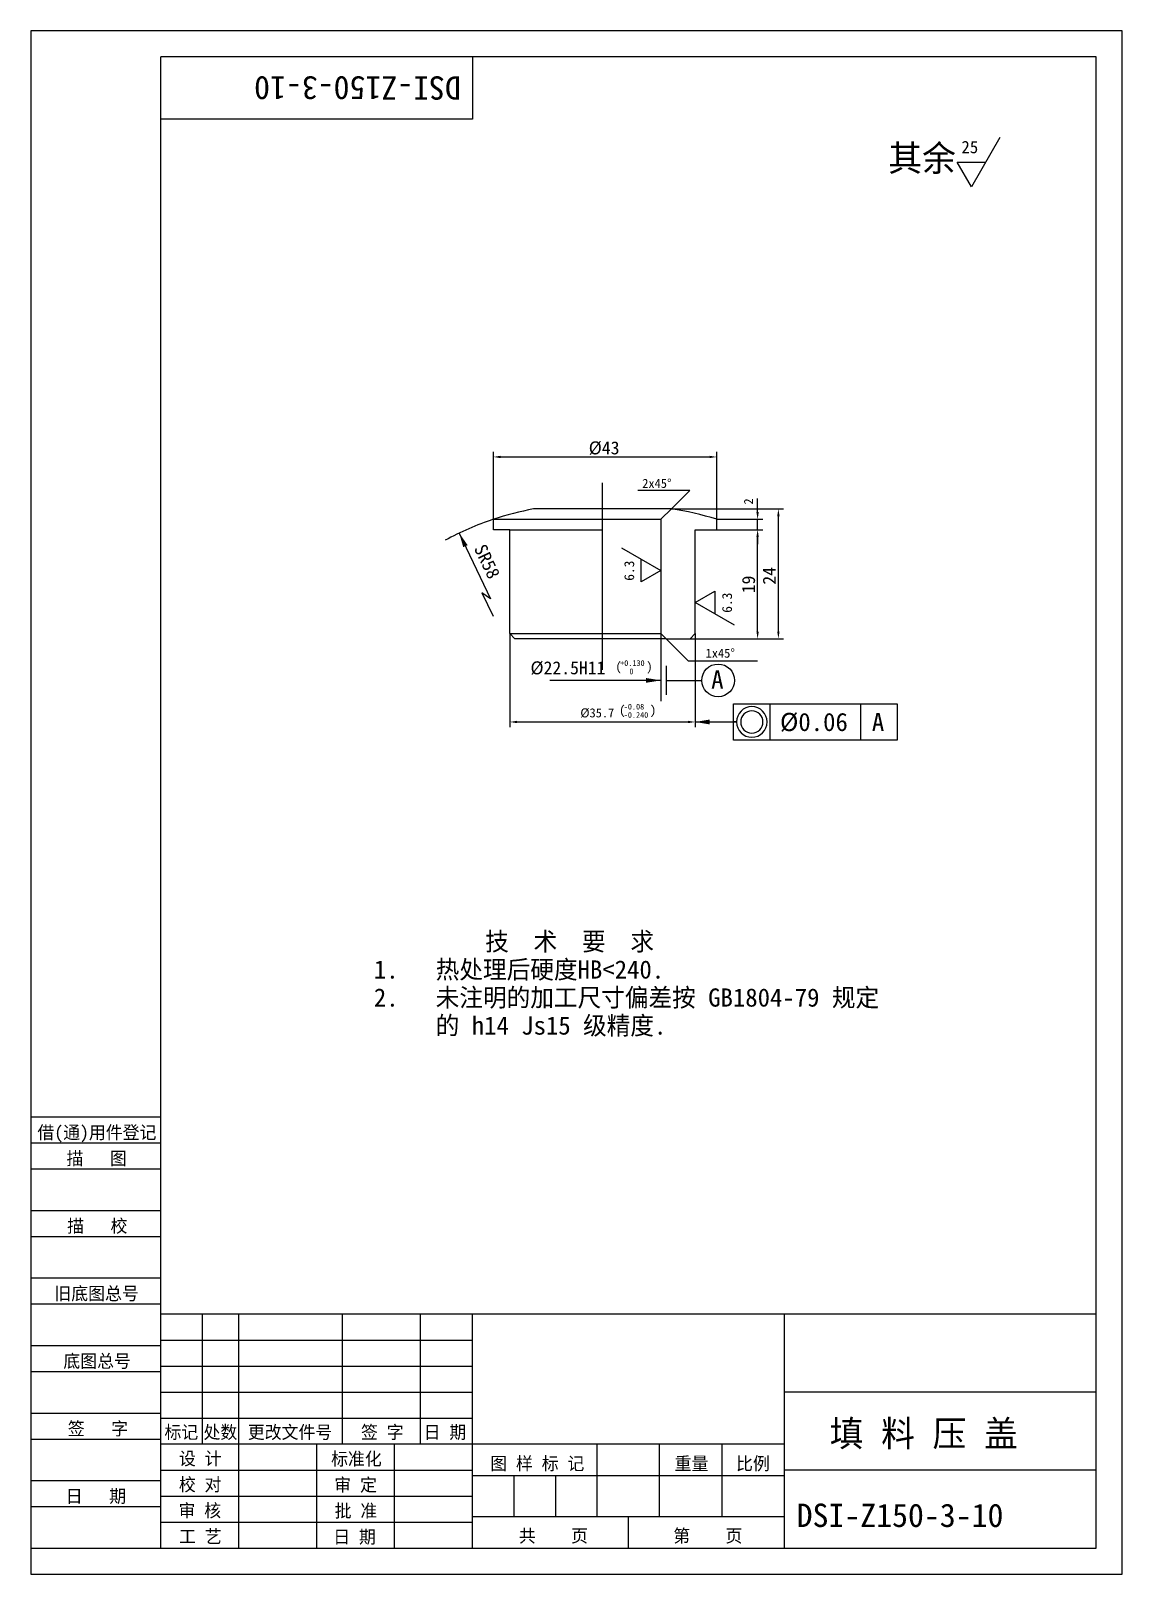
# Model space of a CAD drawing. Header units: metres. Extents: x 0 to 210, y 0 to 297.
import ezdxf

# ---------------------------------------------------------------- set-up
doc = ezdxf.new("R2010")
doc.units = ezdxf.units.M
for name, color, linetype in [('C', 6, 'Continuous'), ('D', 1, 'Continuous'), ('FL', 5, 'Continuous'), ('T', 7, 'Continuous'), ('TL', 4, 'Continuous')]:
    doc.layers.add(name, color=color, linetype=linetype)

# ---------------------------------------------------------------- blocks, each defined once
blk = doc.blocks.new('PIC6')
blk.add_lwpolyline([(6.01, 0, 1), (-6.01, 0, 1)], format="xyb", close=True)
blk.add_lwpolyline([(-4.36, 0, 1), (4.36, 0, 1), (-4.36, 0, 1)], format="xyb")
blk = doc.blocks.new('TUKUN4')
at = {"layer": 'FL'}
for p, q in [((0, 297), (0, 0)), ((210, 297), (0, 297)), ((210, 0), (210, 297)), ((0, 78), (25, 78)), ((0, 70), (25, 70)), ((0, 65), (25, 65)), ((0, 57), (25, 57)), ((0, 52), (25, 52)), ((33, 25), (33, 50)), ((40, 5), (40, 50)), ((60, 25), (60, 50)), ((75, 25), (75, 50)), ((25, 45), (85, 45)), ((0, 44), (25, 44)), ((0, 39), (25, 39)), ((25, 40), (85, 40)), ((25, 35), (85, 35)), ((0, 31), (25, 31)), ((25, 30), (85, 30)), ((0, 26), (25, 26)), ((70, 5), (70, 25)), ((0, 18), (25, 18)), ((25, 20), (85, 20)), ((25, 15), (85, 15)), ((0, 13), (25, 13)), ((25, 10), (85, 10)), ((0, 0), (210, 0))]:
    blk.add_line(p, q, dxfattribs=at)
at = {"layer": 'TL'}
for p, q in [((25, 5), (25, 292)), ((205, 292), (25, 292)), ((85, 292), (85, 280)), ((205, 5), (205, 292)), ((85, 280), (25, 280)), ((0, 88), (25, 88)), ((0, 83), (25, 83)), ((205, 50), (25, 50)), ((85, 5), (85, 50)), ((145, 5), (145, 50)), ((205, 35), (145, 35)), ((145, 25), (25, 25)), ((55, 5), (55, 25)), ((109, 11), (109, 25)), ((121, 11), (121, 25)), ((133, 11), (133, 25)), ((85, 19), (145, 19)), ((93, 11), (93, 19)), ((101, 11), (101, 19)), ((205, 20), (145, 20)), ((145, 11), (85, 11)), ((115, 5), (115, 11)), ((0, 5), (205, 5))]:
    blk.add_line(p, q, dxfattribs=at)
at = {"layer": 'T'}
for s, p in [('借(通)用件登记', (1.26, 83.76)), ('描   图', (6.86, 78.76)), ('描   校', (6.98, 65.76)), ('旧底图总号', (4.52, 52.76)), ('底图总号', (6.25, 39.76)), ('签   字', (7.1, 26.76)), ('标记', (25.71, 26.07)), ('处数', (33.22, 26.07)), ('更改文件号', (41.75, 26.07)), ('签 字', (63.53, 26.07)), ('日 期', (75.57, 26.07)), ('设 计', (28.5, 20.99)), ('标准化', (57.77, 20.93)), ('图 样 标 记', (88.4, 20.04)), ('重量', (123.88, 20.04)), ('比例', (135.7, 20.04)), ('校 对', (28.48, 15.99)), ('审 定', (58.39, 15.93)), ('日   期', (6.72, 13.76)), ('审 核', (28.41, 10.99)), ('批 准', (58.46, 10.93)), ('共    页', (93.91, 6.13)), ('第    页', (123.62, 6.13)), ('工 艺', (28.52, 5.99)), ('日 期', (58.18, 5.93))]:
    blk.add_text(s, height=2.5, dxfattribs=at).set_placement(p)

msp = doc.modelspace()

# ---------------------------------------------------------------- linework, layer by layer
at = {"layer": 'C'}
msp.add_line((110, 174), (110, 210), dxfattribs=at)
at = {"layer": 'D'}
for p, q in [((186.46, 276.46), (181, 267)), ((181, 267), (178.27, 271.73)), ((178.27, 271.73), (183.73, 271.73)), ((89, 203), (89, 216)), ((90.4, 215), (130.6, 215)), ((132, 203), (132, 216)), ((126.79, 208.54), (116.79, 208.54)), ((123.25, 205), (126.79, 208.54)), ((123.25, 205), (144.85, 205)), ((139.85, 205.8), (139.85, 207.01)), ((139.85, 204.4), (139.85, 205.8)), ((132, 203), (140.85, 203)), ((139.85, 201), (139.85, 203)), ((143.85, 181.4), (143.85, 203.6)), ((82.43, 200.36), (88.44, 187.71)), ((132, 201), (140.85, 201)), ((132, 201), (140.85, 201)), ((139.85, 181.4), (139.85, 199.6)), ((139.85, 199.6), (139.85, 198.2)), ((113.68, 197.54), (121.25, 193.16)), ((117.46, 190.98), (117.46, 195.35)), ((121.25, 193.16), (117.46, 190.98)), ((88.44, 187.71), (86.79, 188.85)), ((86.79, 188.85), (88.94, 184.33)), ((127.85, 187), (131.64, 189.19)), ((131.64, 189.19), (131.64, 184.81)), ((135.42, 182.63), (127.85, 187)), ((92.15, 181), (92.15, 163)), ((121.25, 181), (121.25, 168)), ((122.25, 180), (126.49, 175.76)), ((126.85, 180), (140.85, 180)), ((126.85, 180), (144.85, 180)), ((127.85, 181), (127.85, 163)), ((126.49, 175.76), (139.85, 175.76)), ((121.25, 172), (99.88, 172)), ((135.24, 160.5), (135.24, 167.5)), ((135.24, 167.5), (166.74, 167.5)), ((142.24, 160.5), (142.24, 167.5)), ((159.74, 160.5), (159.74, 167.5)), ((166.74, 167.5), (166.74, 160.5)), ((93.55, 164), (126.45, 164)), ((127.85, 164), (135.74, 164)), ((135.74, 164), (135.24, 164)), ((166.74, 160.5), (135.24, 160.5))]:
    msp.add_line(p, q, dxfattribs=at)
for points in [[(122.25, 174.8), (122.25, 169.2)], [(122.25, 172), (129.1, 172)]]:
    msp.add_lwpolyline(points, dxfattribs=at)
msp.add_circle((132.25, 172), 3.15, dxfattribs=at)
msp.add_arc((107.33, 147.97), 58, 108.43, 118.43, dxfattribs=at)
for points in [[(90.4, 215.23), (90.4, 214.77), (89, 215)], [(130.6, 215.23), (130.6, 214.77), (132, 215)], [(143.62, 203.6), (144.08, 203.6), (143.85, 205)], [(139.62, 204.4), (140.08, 204.4), (139.85, 203)], [(84.05, 198.03), (83.21, 197.63), (82.43, 200.36)], [(139.62, 199.6), (140.08, 199.6), (139.85, 201)], [(139.62, 199.6), (140.08, 199.6), (139.85, 201)], [(139.62, 181.4), (140.08, 181.4), (139.85, 180)], [(143.62, 181.4), (144.08, 181.4), (143.85, 180)], [(118.37, 171.54), (121.25, 172), (118.37, 172.46)], [(93.55, 164.23), (93.55, 163.77), (92.15, 164)], [(126.45, 164.23), (126.45, 163.77), (127.85, 164)], [(130.65, 164.47), (130.65, 163.53), (127.85, 164)]]:
    msp.add_solid(points, dxfattribs=at)
at = {"layer": 'TL'}
msp.add_lwpolyline([(123.25, 205), (96.75, 205, 0.03), (89, 203, 0.03)], format="xyb", dxfattribs=at)
msp.add_lwpolyline([(127.85, 201), (132, 201), (132, 203, 0.04), (123.25, 205), (121.25, 203), (121.25, 181), (122.25, 180), (126.85, 180), (127.85, 181)], format="xyb", close=True, dxfattribs=at)
for points in [[(92.15, 201), (89, 201), (89, 203), (121.25, 203)], [(122.25, 180), (93.15, 180), (92.15, 181), (92.15, 201), (110, 201)], [(92.15, 181), (121.25, 181)]]:
    msp.add_lwpolyline(points, dxfattribs=at)

# ---------------------------------------------------------------- block references
at = {"layer": 'D', "xscale": 0.49, "yscale": 0.49, "zscale": 0.49}
msp.add_blockref('PIC6', (138.74, 164), dxfattribs=at)
at = {"layer": 'TL'}
msp.add_blockref('TUKUN4', (0, 0), dxfattribs=at)

# ---------------------------------------------------------------- texts
at = {"layer": 'D'}
for s, height, rotation, p in [('DSI-Z150-3-10', 4.5, 180, (82.75, 288.25)), ('2', 1.75, 90, (138.97, 205.84)), ('SR58', 2.5, 295.43, (85.22, 197.42)), ('6.3', 1.9, 90, (116.09, 191.17)), ('24', 2.5, 90, (143.35, 190.42)), ('19', 2.5, 90, (139.35, 188.77)), ('6.3', 1.9, 90, (134.92, 185.01))]:
    msp.add_text(s, height=height, rotation=rotation, dxfattribs=at).set_placement(p)
for s, height, p in [('其余', 5, (165, 270)), ('25', 2.38, (179.07, 273.45)), ('%%c43', 2.5, (107.35, 215.5)), ('2x45%%d', 1.75, (117.65, 209.04)), ('%%c22.5H11 ', 2.5, (96.14, 173.17)), ('(    )', 1.75, (112.5, 173.78)), ('+0.130', 1.1, (113.4, 174.78)), ('1x45%%d', 1.75, (129.85, 176.36)), (' 0', 1.1, (114.4, 173.18)), ('A', 3.5, (130.92, 170.41)), ('%%c35.7 ', 1.75, (105.74, 164.88)), ('(    )', 1.75, (113.2, 165.4)), ('-0.08', 1.1, (114.1, 166.4)), ('-0.240', 1.1, (114.1, 164.8)), ('%%c0.06', 3.5, (144.16, 162.25)), ('A', 3.5, (161.84, 162.25)), ('         技  术  要  求', 3.5, (66, 120)), ('1.   热处理后硬度HB<240.', 3.5, (66, 114.61)), ('2.   未注明的加工尺寸偏差按 GB1804-79 规定', 3.5, (66, 109.22)), ('     的 h14 Js15 级精度.', 3.5, (66, 103.83)), ('填 料 压 盖', 5, (153.72, 24.57)), ('DSI-Z150-3-10', 4.5, (147.36, 9.07))]:
    msp.add_text(s, height=height, dxfattribs=at).set_placement(p)

doc.saveas('drawing.dxf')
